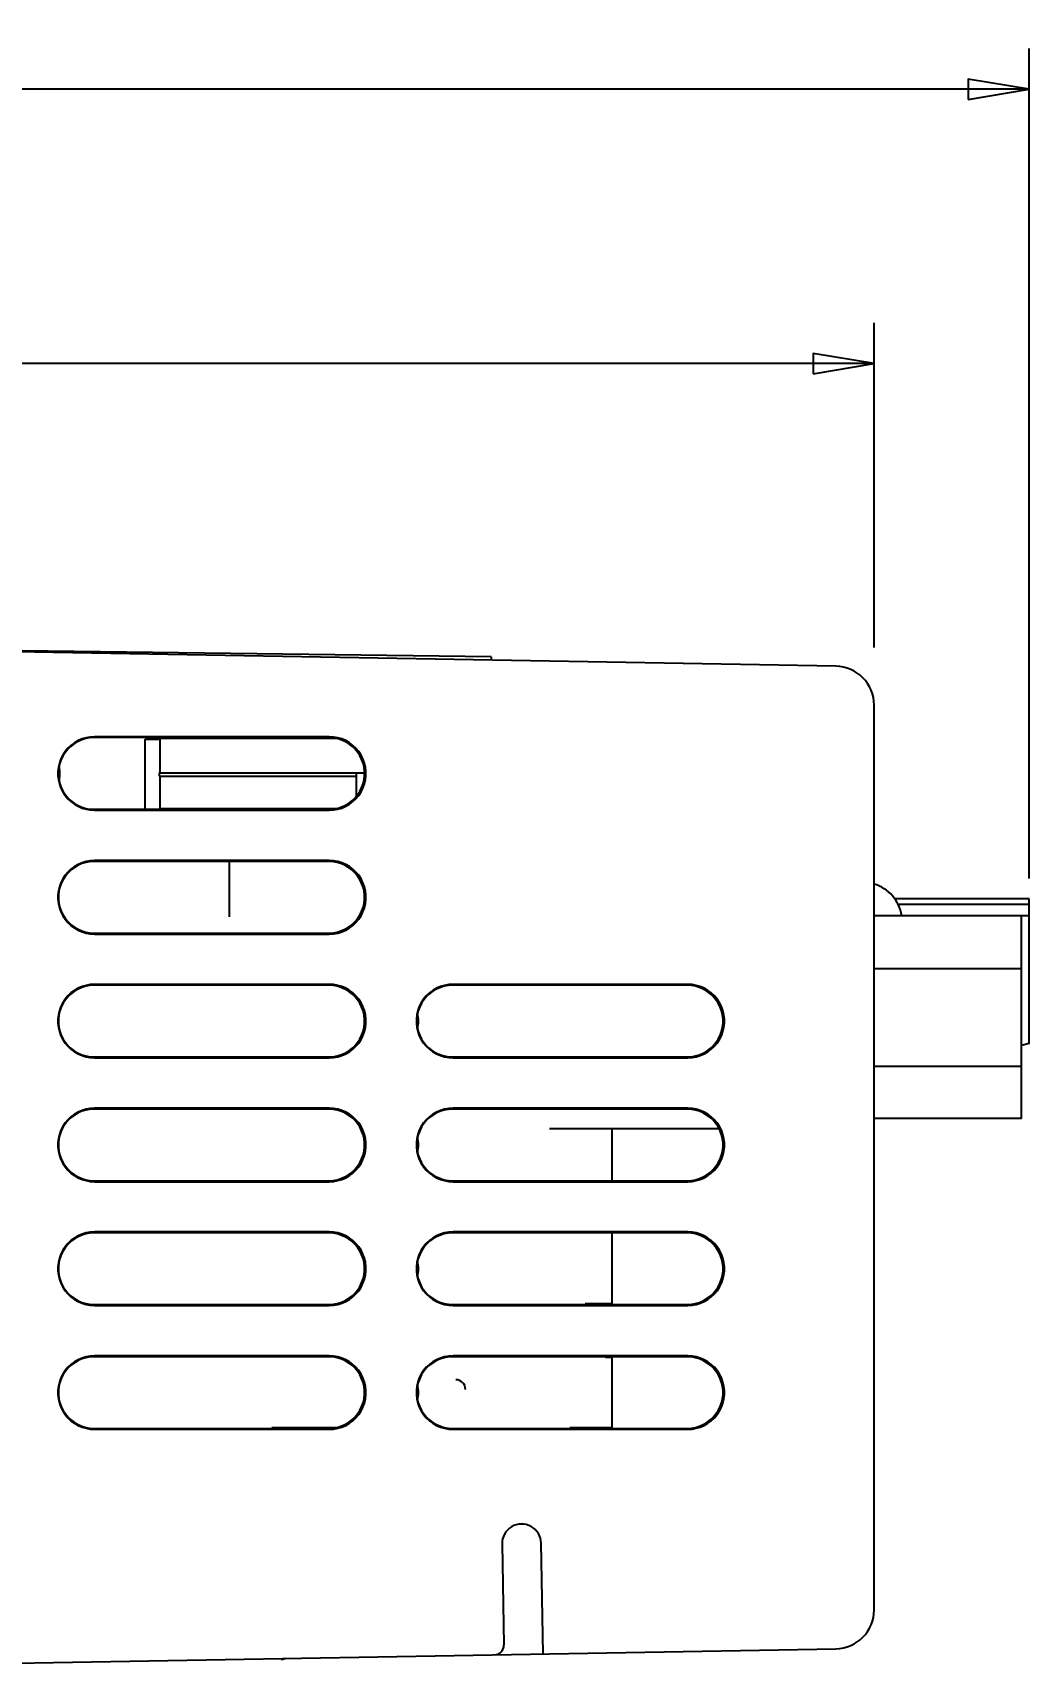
# Model space of a CAD drawing. Extents: x 0 to 31.6, y 0 to 20.4.
# Drawn here: x 7.56 to 10.62, y 15.42 to 20.44 of the extents above; entities that cross this region are included whole.
import ezdxf
from ezdxf.enums import TextEntityAlignment as Align

# ---------------------------------------------------------------- set-up
doc = ezdxf.new("R2010")
doc.units = 0
doc.layers.get('0').update_dxf_attribs({"color": 1, "linetype": 'CONTINUOUS'})
doc.styles.add('TXT', font='txt')
doc.dimstyles.new('DIMSTYLE_1', dxfattribs={"dimtxt": 0.16, "dimasz": 0.18, "dimexe": 0.18, "dimexo": 0.0625, "dimgap": 0.09, "dimtad": 1, "dimtih": 1, "dimlfac": 0.5, "dimzin": 0, "dimcen": 0.09, "dimclrd": 7, "dimclre": 7, "dimclrt": 7, "dimazin": 3, "dimtp": 0.01, "dimtm": 0.01, "dimtfac": 0, "dimtofl": 0, "dimtmove": 0, "dimatfit": 3})

# ---------------------------------------------------------------- blocks, each defined once
blk = doc.blocks.new('*D3')
at = {"color": 7, "linetype": 'CONTINUOUS'}
for p, q in [((1.949, 18.7467), (1.949, 19.551)), ((10.143, 18.5547), (10.143, 19.551)), ((1.949, 19.426), (6.0076, 19.426)), ((10.143, 19.426), (7.0636, 19.426))]:
    blk.add_line(p, q, dxfattribs=at)
for points in [[(2.1365, 19.4572), (1.949, 19.426), (2.1365, 19.3947), (2.1365, 19.4572)], [(9.9555, 19.3947), (10.143, 19.426), (9.9555, 19.4572), (9.9555, 19.3947)]]:
    blk.add_lwpolyline(points, dxfattribs=at)
at = {"color": 7, "style": 'TXT'}
for s, p in [('4.10', (6.3436, 19.346)), ('[', (6.1516, 19.106)), (']', (6.9196, 19.106)), ('104,1', (6.5356, 19.106))]:
    blk.add_text(s, height=0.25, dxfattribs=at).set_placement(p, align=Align.CENTER)
blk = doc.blocks.new('*D4')
at = {"color": 7, "linetype": 'CONTINUOUS'}
for p, q in [((1.949, 18.7138), (1.949, 20.3927)), ((10.619, 17.8459), (10.619, 20.3927)), ((1.949, 20.2677), (6.0372, 20.2677)), ((10.619, 20.2677), (7.0932, 20.2677))]:
    blk.add_line(p, q, dxfattribs=at)
for points in [[(2.1365, 20.2989), (1.949, 20.2677), (2.1365, 20.2364), (2.1365, 20.2989)], [(10.4315, 20.2364), (10.619, 20.2677), (10.4315, 20.2989), (10.4315, 20.2364)]]:
    blk.add_lwpolyline(points, dxfattribs=at)
at = {"color": 7, "style": 'TXT'}
for s, p in [('4.34', (6.3732, 20.1877)), ('[', (6.1812, 19.9477)), ('110,1', (6.5652, 19.9477)), (']', (6.9492, 19.9477))]:
    blk.add_text(s, height=0.25, dxfattribs=at).set_placement(p, align=Align.CENTER)

msp = doc.modelspace()

# ---------------------------------------------------------------- linework, layer by layer
at = {"color": 7, "linetype": 'CONTINUOUS'}
for p, q in [((10.0251, 18.4973), (1.969, 18.6379)), ((8.9674, 18.5255), (6.6697, 18.5558)), ((8.9674, 18.5255), (8.9673, 18.5155)), ((10.143, 15.6011), (10.143, 18.3773)), ((8.4694, 18.2779), (7.7494, 18.2779)), ((8.4708, 18.2807), (7.7508, 18.2807)), ((7.906, 18.2734), (7.952, 18.2734)), ((7.906, 18.0579), (7.906, 18.2734)), ((8.4937, 18.2751), (7.9174, 18.2751)), ((7.952, 18.1694), (7.952, 18.2734)), ((7.949, 18.1694), (8.5792, 18.1694)), ((7.949, 18.1694), (7.949, 18.1594)), ((8.554, 18.0979), (8.554, 18.1694)), ((7.949, 18.1594), (8.554, 18.1594)), ((7.952, 18.0579), (7.952, 18.1594)), ((7.952, 18.0607), (8.4937, 18.0607)), ((7.7494, 18.0579), (8.4694, 18.0579)), ((7.7508, 18.0551), (8.4708, 18.0551)), ((8.4694, 17.8979), (7.7494, 17.8979)), ((8.4708, 17.9007), (7.7508, 17.9007)), ((8.164, 17.8979), (8.164, 17.7279)), ((10.619, 17.7834), (10.2064, 17.7834)), ((10.619, 17.766), (10.2168, 17.766)), ((10.619, 17.3394), (10.619, 17.7834)), ((10.5955, 17.7312), (10.143, 17.7312)), ((10.619, 17.7314), (10.2276, 17.7314)), ((10.5955, 17.1092), (10.5955, 17.7312)), ((7.7494, 17.6779), (8.4694, 17.6779)), ((7.7508, 17.6751), (8.4708, 17.6751)), ((10.143, 17.5693), (10.5955, 17.5693)), ((8.4694, 17.5179), (7.7494, 17.5179)), ((8.4708, 17.5207), (7.7508, 17.5207)), ((9.5693, 17.5179), (8.8494, 17.5179)), ((9.5707, 17.5207), (8.8508, 17.5207)), ((10.619, 17.3394), (10.5955, 17.3331)), ((7.7494, 17.2979), (8.4694, 17.2979)), ((7.7508, 17.2951), (8.4708, 17.2951)), ((8.8494, 17.2979), (9.5693, 17.2979)), ((8.8508, 17.2951), (9.5707, 17.2951)), ((10.143, 17.2693), (10.5955, 17.2693)), ((8.4694, 17.1379), (7.7494, 17.1379)), ((8.4708, 17.1407), (7.7508, 17.1407)), ((9.5693, 17.1379), (8.8494, 17.1379)), ((9.5707, 17.1407), (8.8508, 17.1407)), ((10.5955, 17.1092), (10.143, 17.1092)), ((9.1466, 17.0786), (9.6667, 17.0786)), ((9.339, 16.9179), (9.339, 17.0786)), ((7.7494, 16.9179), (8.4694, 16.9179)), ((7.7508, 16.9151), (8.4708, 16.9151)), ((8.8494, 16.9179), (9.5693, 16.9179)), ((8.8508, 16.9151), (9.5707, 16.9151)), ((8.4694, 16.7579), (7.7494, 16.7579)), ((8.4708, 16.7607), (7.7508, 16.7607)), ((9.5693, 16.7579), (8.8494, 16.7579)), ((9.5707, 16.7607), (8.8508, 16.7607)), ((9.339, 16.5379), (9.339, 16.7579)), ((7.7494, 16.5379), (8.4694, 16.5379)), ((7.7508, 16.5351), (8.4708, 16.5351)), ((8.8494, 16.5379), (9.5693, 16.5379)), ((8.8508, 16.5351), (9.5707, 16.5351)), ((9.2559, 16.5407), (9.339, 16.5407)), ((8.4694, 16.3779), (7.7494, 16.3779)), ((8.4708, 16.3807), (7.7508, 16.3807)), ((8.8364, 16.3771), (8.8238, 16.3749)), ((8.8494, 16.3779), (8.8364, 16.3771)), ((9.5693, 16.3779), (8.8494, 16.3779)), ((9.5707, 16.3807), (8.8508, 16.3807)), ((9.339, 16.3751), (9.319, 16.3751)), ((9.339, 16.1579), (9.339, 16.3779)), ((7.7494, 16.1579), (8.4694, 16.1579)), ((7.7508, 16.1551), (8.4708, 16.1551)), ((8.2952, 16.1607), (8.4937, 16.1607)), ((8.8494, 16.1579), (9.5693, 16.1579)), ((8.8508, 16.1551), (9.5707, 16.1551)), ((9.209, 16.1607), (9.339, 16.1607)), ((9.0013, 15.8033), (9.0067, 15.4934)), ((9.1272, 15.4655), (9.1212, 15.8054)), ((6.7885, 15.4246), (10.0251, 15.4811))]:
    msp.add_line(p, q, dxfattribs=at)
for points in [[(7.7508, 18.2807), (7.7375, 18.2798), (7.7246, 18.2776), (7.7123, 18.2739), (7.7003, 18.2687), (7.6887, 18.262), (7.6782, 18.2542), (7.6688, 18.2453), (7.6604, 18.2353), (7.6532, 18.2244), (7.6474, 18.2127), (7.6428, 18.2), (7.6397, 18.1872), (7.6382, 18.1744), (7.6382, 18.1614), (7.6397, 18.1485), (7.6428, 18.1357), (7.6474, 18.1231), (7.6532, 18.1113), (7.6604, 18.1005), (7.6688, 18.0905), (7.6782, 18.0816), (7.6887, 18.0738), (7.7003, 18.0671), (7.7123, 18.0619), (7.7246, 18.0582), (7.7375, 18.0559), (7.7508, 18.0551)], [(7.7494, 18.2779), (7.7364, 18.2771), (7.7239, 18.2749), (7.7118, 18.2713), (7.7001, 18.2662), (7.6888, 18.2596), (7.6786, 18.252), (7.6694, 18.2434), (7.6612, 18.2336), (7.6542, 18.223), (7.6485, 18.2115), (7.644, 18.1992), (7.641, 18.1868), (7.6396, 18.1742), (7.6396, 18.1615), (7.641, 18.149), (7.644, 18.1365), (7.6485, 18.1242), (7.6542, 18.1127), (7.6612, 18.1022), (7.6694, 18.0924), (7.6786, 18.0837), (7.6888, 18.0761), (7.7001, 18.0696), (7.7118, 18.0645), (7.7239, 18.0609), (7.7364, 18.0587), (7.7494, 18.0579)], [(8.4694, 18.0579), (8.4824, 18.0587), (8.4949, 18.0609), (8.5069, 18.0645), (8.5187, 18.0696), (8.5299, 18.0761), (8.5402, 18.0837), (8.5494, 18.0924), (8.5576, 18.1022), (8.5645, 18.1127), (8.5703, 18.1242), (8.5747, 18.1365), (8.5777, 18.149), (8.5792, 18.1615), (8.5792, 18.1742), (8.5777, 18.1868), (8.5747, 18.1992), (8.5703, 18.2115), (8.5645, 18.223), (8.5576, 18.2336), (8.5494, 18.2434), (8.5402, 18.252), (8.5299, 18.2596), (8.5187, 18.2662), (8.5069, 18.2713), (8.4949, 18.2749), (8.4824, 18.2771), (8.4694, 18.2779)], [(8.4708, 18.0551), (8.4841, 18.0559), (8.4969, 18.0582), (8.5093, 18.0619), (8.5213, 18.0671), (8.5329, 18.0738), (8.5434, 18.0816), (8.5528, 18.0905), (8.5612, 18.1005), (8.5684, 18.1113), (8.5742, 18.1231), (8.5788, 18.1357), (8.5819, 18.1485), (8.5834, 18.1614), (8.5834, 18.1744), (8.5819, 18.1872), (8.5788, 18.2), (8.5742, 18.2127), (8.5684, 18.2244), (8.5612, 18.2353), (8.5528, 18.2453), (8.5434, 18.2542), (8.5329, 18.262), (8.5213, 18.2687), (8.5093, 18.2739), (8.4969, 18.2776), (8.4841, 18.2798), (8.4708, 18.2807)], [(7.642, 18.1451), (7.643, 18.1495), (7.6445, 18.1617), (7.6445, 18.1741), (7.643, 18.1863), (7.642, 18.1906)], [(7.7508, 17.9007), (7.7375, 17.8998), (7.7246, 17.8976), (7.7123, 17.8939), (7.7003, 17.8887), (7.6887, 17.882), (7.6782, 17.8742), (7.6688, 17.8653), (7.6604, 17.8553), (7.6532, 17.8444), (7.6474, 17.8327), (7.6428, 17.82), (7.6397, 17.8072), (7.6382, 17.7944), (7.6382, 17.7814), (7.6397, 17.7685), (7.6428, 17.7557), (7.6474, 17.7431), (7.6532, 17.7313), (7.6604, 17.7205), (7.6688, 17.7105), (7.6782, 17.7016), (7.6887, 17.6938), (7.7003, 17.6871), (7.7123, 17.6819), (7.7246, 17.6782), (7.7375, 17.6759), (7.7508, 17.6751)], [(7.7494, 17.8979), (7.7364, 17.8971), (7.7239, 17.8949), (7.7118, 17.8913), (7.7001, 17.8862), (7.6888, 17.8796), (7.6786, 17.872), (7.6694, 17.8634), (7.6612, 17.8536), (7.6542, 17.843), (7.6485, 17.8315), (7.644, 17.8192), (7.641, 17.8068), (7.6396, 17.7942), (7.6396, 17.7815), (7.641, 17.769), (7.644, 17.7565), (7.6485, 17.7442), (7.6542, 17.7327), (7.6612, 17.7222), (7.6694, 17.7124), (7.6786, 17.7037), (7.6888, 17.6961), (7.7001, 17.6896), (7.7118, 17.6845), (7.7239, 17.6809), (7.7364, 17.6787), (7.7494, 17.6779)], [(8.4694, 17.6779), (8.4824, 17.6787), (8.4949, 17.6809), (8.5069, 17.6845), (8.5187, 17.6896), (8.5299, 17.6961), (8.5402, 17.7037), (8.5494, 17.7124), (8.5576, 17.7222), (8.5645, 17.7327), (8.5703, 17.7442), (8.5747, 17.7565), (8.5777, 17.769), (8.5792, 17.7815), (8.5792, 17.7942), (8.5777, 17.8068), (8.5747, 17.8192), (8.5703, 17.8315), (8.5645, 17.843), (8.5576, 17.8536), (8.5494, 17.8634), (8.5402, 17.872), (8.5299, 17.8796), (8.5187, 17.8862), (8.5069, 17.8913), (8.4949, 17.8949), (8.4824, 17.8971), (8.4694, 17.8979)], [(8.4708, 17.6751), (8.4841, 17.6759), (8.4969, 17.6782), (8.5093, 17.6819), (8.5213, 17.6871), (8.5329, 17.6938), (8.5434, 17.7016), (8.5528, 17.7105), (8.5612, 17.7205), (8.5684, 17.7313), (8.5742, 17.7431), (8.5788, 17.7557), (8.5819, 17.7685), (8.5834, 17.7814), (8.5834, 17.7944), (8.5819, 17.8072), (8.5788, 17.82), (8.5742, 17.8327), (8.5684, 17.8444), (8.5612, 17.8553), (8.5528, 17.8653), (8.5434, 17.8742), (8.5329, 17.882), (8.5213, 17.8887), (8.5093, 17.8939), (8.4969, 17.8976), (8.4841, 17.8998), (8.4708, 17.9007)], [(7.7508, 17.5207), (7.7375, 17.5198), (7.7246, 17.5176), (7.7123, 17.5139), (7.7003, 17.5087), (7.6887, 17.502), (7.6782, 17.4942), (7.6688, 17.4853), (7.6604, 17.4753), (7.6532, 17.4644), (7.6474, 17.4527), (7.6428, 17.44), (7.6397, 17.4272), (7.6382, 17.4144), (7.6382, 17.4014), (7.6397, 17.3885), (7.6428, 17.3757), (7.6474, 17.3631), (7.6532, 17.3513), (7.6604, 17.3405), (7.6688, 17.3305), (7.6782, 17.3216), (7.6887, 17.3138), (7.7003, 17.3071), (7.7123, 17.3019), (7.7246, 17.2982), (7.7375, 17.2959), (7.7508, 17.2951)], [(7.7494, 17.5179), (7.7364, 17.5171), (7.7239, 17.5149), (7.7118, 17.5113), (7.7001, 17.5062), (7.6888, 17.4996), (7.6786, 17.492), (7.6694, 17.4834), (7.6612, 17.4736), (7.6542, 17.463), (7.6485, 17.4515), (7.644, 17.4392), (7.641, 17.4268), (7.6396, 17.4142), (7.6396, 17.4015), (7.641, 17.389), (7.644, 17.3765), (7.6485, 17.3642), (7.6542, 17.3527), (7.6612, 17.3422), (7.6694, 17.3324), (7.6786, 17.3237), (7.6888, 17.3161), (7.7001, 17.3096), (7.7118, 17.3045), (7.7239, 17.3009), (7.7364, 17.2987), (7.7494, 17.2979)], [(8.4694, 17.2979), (8.4824, 17.2987), (8.4949, 17.3009), (8.5069, 17.3045), (8.5187, 17.3096), (8.5299, 17.3161), (8.5402, 17.3237), (8.5494, 17.3324), (8.5576, 17.3422), (8.5645, 17.3527), (8.5703, 17.3642), (8.5747, 17.3765), (8.5777, 17.389), (8.5792, 17.4015), (8.5792, 17.4142), (8.5777, 17.4268), (8.5747, 17.4392), (8.5703, 17.4515), (8.5645, 17.463), (8.5576, 17.4736), (8.5494, 17.4834), (8.5402, 17.492), (8.5299, 17.4996), (8.5187, 17.5062), (8.5069, 17.5113), (8.4949, 17.5149), (8.4824, 17.5171), (8.4694, 17.5179)], [(8.4708, 17.2951), (8.4841, 17.2959), (8.4969, 17.2982), (8.5093, 17.3019), (8.5213, 17.3071), (8.5329, 17.3138), (8.5434, 17.3216), (8.5528, 17.3305), (8.5612, 17.3405), (8.5684, 17.3513), (8.5742, 17.3631), (8.5788, 17.3757), (8.5819, 17.3885), (8.5834, 17.4014), (8.5834, 17.4144), (8.5819, 17.4272), (8.5788, 17.44), (8.5742, 17.4527), (8.5684, 17.4644), (8.5612, 17.4753), (8.5528, 17.4853), (8.5434, 17.4942), (8.5329, 17.502), (8.5213, 17.5087), (8.5093, 17.5139), (8.4969, 17.5176), (8.4841, 17.5198), (8.4708, 17.5207)], [(8.8508, 17.5207), (8.8374, 17.5198), (8.8246, 17.5176), (8.8123, 17.5139), (8.8002, 17.5087), (8.7887, 17.502), (8.7781, 17.4942), (8.7687, 17.4853), (8.7603, 17.4753), (8.7532, 17.4644), (8.7473, 17.4527), (8.7427, 17.44), (8.7396, 17.4272), (8.7381, 17.4144), (8.7381, 17.4014), (8.7396, 17.3885), (8.7427, 17.3757), (8.7473, 17.3631), (8.7532, 17.3513), (8.7603, 17.3405), (8.7687, 17.3305), (8.7781, 17.3216), (8.7887, 17.3138), (8.8002, 17.3071), (8.8123, 17.3019), (8.8246, 17.2982), (8.8374, 17.2959), (8.8508, 17.2951)], [(8.8494, 17.5179), (8.8364, 17.5171), (8.8238, 17.5149), (8.8118, 17.5113), (8.8001, 17.5062), (8.7888, 17.4996), (8.7785, 17.492), (8.7693, 17.4834), (8.7611, 17.4736), (8.7542, 17.463), (8.7485, 17.4515), (8.744, 17.4392), (8.741, 17.4268), (8.7395, 17.4142), (8.7395, 17.4015), (8.741, 17.389), (8.744, 17.3765), (8.7485, 17.3642), (8.7542, 17.3527), (8.7611, 17.3422), (8.7693, 17.3324), (8.7785, 17.3237), (8.7888, 17.3161), (8.8001, 17.3096), (8.8118, 17.3045), (8.8238, 17.3009), (8.8364, 17.2987), (8.8494, 17.2979)], [(9.5693, 17.2979), (9.5823, 17.2987), (9.5948, 17.3009), (9.6069, 17.3045), (9.6186, 17.3096), (9.6299, 17.3161), (9.6402, 17.3237), (9.6494, 17.3324), (9.6575, 17.3422), (9.6645, 17.3527), (9.6702, 17.3642), (9.6747, 17.3765), (9.6777, 17.389), (9.6792, 17.4015), (9.6792, 17.4142), (9.6777, 17.4268), (9.6747, 17.4392), (9.6702, 17.4515), (9.6645, 17.463), (9.6575, 17.4736), (9.6494, 17.4834), (9.6402, 17.492), (9.6299, 17.4996), (9.6186, 17.5062), (9.6069, 17.5113), (9.5948, 17.5149), (9.5823, 17.5171), (9.5693, 17.5179)], [(9.5707, 17.2951), (9.5841, 17.2959), (9.5969, 17.2982), (9.6092, 17.3019), (9.6213, 17.3071), (9.6328, 17.3138), (9.6433, 17.3216), (9.6528, 17.3305), (9.6612, 17.3405), (9.6683, 17.3513), (9.6742, 17.3631), (9.6788, 17.3757), (9.6818, 17.3885), (9.6833, 17.4014), (9.6833, 17.4144), (9.6818, 17.4272), (9.6788, 17.44), (9.6742, 17.4527), (9.6683, 17.4644), (9.6612, 17.4753), (9.6528, 17.4853), (9.6433, 17.4942), (9.6328, 17.502), (9.6213, 17.5087), (9.6092, 17.5139), (9.5969, 17.5176), (9.5841, 17.5198), (9.5707, 17.5207)], [(8.7419, 17.3851), (8.743, 17.3895), (8.7444, 17.4017), (8.7444, 17.4141), (8.743, 17.4263), (8.7419, 17.4306)], [(7.7508, 17.1407), (7.7375, 17.1398), (7.7246, 17.1376), (7.7123, 17.1339), (7.7003, 17.1287), (7.6887, 17.122), (7.6782, 17.1142), (7.6688, 17.1053), (7.6604, 17.0953), (7.6532, 17.0844), (7.6474, 17.0727), (7.6428, 17.06), (7.6397, 17.0472), (7.6382, 17.0344), (7.6382, 17.0214), (7.6397, 17.0085), (7.6428, 16.9957), (7.6474, 16.9831), (7.6532, 16.9713), (7.6604, 16.9605), (7.6688, 16.9505), (7.6782, 16.9416), (7.6887, 16.9338), (7.7003, 16.9271), (7.7123, 16.9219), (7.7246, 16.9182), (7.7375, 16.9159), (7.7508, 16.9151)], [(7.7494, 17.1379), (7.7364, 17.1371), (7.7239, 17.1349), (7.7118, 17.1313), (7.7001, 17.1262), (7.6888, 17.1196), (7.6786, 17.112), (7.6694, 17.1034), (7.6612, 17.0936), (7.6542, 17.083), (7.6485, 17.0715), (7.644, 17.0592), (7.641, 17.0468), (7.6396, 17.0342), (7.6396, 17.0215), (7.641, 17.009), (7.644, 16.9965), (7.6485, 16.9842), (7.6542, 16.9727), (7.6612, 16.9622), (7.6694, 16.9524), (7.6786, 16.9437), (7.6888, 16.9361), (7.7001, 16.9296), (7.7118, 16.9245), (7.7239, 16.9209), (7.7364, 16.9187), (7.7494, 16.9179)], [(8.4694, 16.9179), (8.4824, 16.9187), (8.4949, 16.9209), (8.5069, 16.9245), (8.5187, 16.9296), (8.5299, 16.9361), (8.5402, 16.9437), (8.5494, 16.9524), (8.5576, 16.9622), (8.5645, 16.9727), (8.5703, 16.9842), (8.5747, 16.9965), (8.5777, 17.009), (8.5792, 17.0215), (8.5792, 17.0342), (8.5777, 17.0468), (8.5747, 17.0592), (8.5703, 17.0715), (8.5645, 17.083), (8.5576, 17.0936), (8.5494, 17.1034), (8.5402, 17.112), (8.5299, 17.1196), (8.5187, 17.1262), (8.5069, 17.1313), (8.4949, 17.1349), (8.4824, 17.1371), (8.4694, 17.1379)], [(8.4708, 16.9151), (8.4841, 16.9159), (8.4969, 16.9182), (8.5093, 16.9219), (8.5213, 16.9271), (8.5329, 16.9338), (8.5434, 16.9416), (8.5528, 16.9505), (8.5612, 16.9605), (8.5684, 16.9713), (8.5742, 16.9831), (8.5788, 16.9957), (8.5819, 17.0085), (8.5834, 17.0214), (8.5834, 17.0344), (8.5819, 17.0472), (8.5788, 17.06), (8.5742, 17.0727), (8.5684, 17.0844), (8.5612, 17.0953), (8.5528, 17.1053), (8.5434, 17.1142), (8.5329, 17.122), (8.5213, 17.1287), (8.5093, 17.1339), (8.4969, 17.1376), (8.4841, 17.1398), (8.4708, 17.1407)], [(8.8508, 17.1407), (8.8374, 17.1398), (8.8246, 17.1376), (8.8123, 17.1339), (8.8002, 17.1287), (8.7887, 17.122), (8.7781, 17.1142), (8.7687, 17.1053), (8.7603, 17.0953), (8.7532, 17.0844), (8.7473, 17.0727), (8.7427, 17.06), (8.7396, 17.0472), (8.7381, 17.0344), (8.7381, 17.0214), (8.7396, 17.0085), (8.7427, 16.9957), (8.7473, 16.9831), (8.7532, 16.9713), (8.7603, 16.9605), (8.7687, 16.9505), (8.7781, 16.9416), (8.7887, 16.9338), (8.8002, 16.9271), (8.8123, 16.9219), (8.8246, 16.9182), (8.8374, 16.9159), (8.8508, 16.9151)], [(8.8494, 17.1379), (8.8364, 17.1371), (8.8238, 17.1349), (8.8118, 17.1313), (8.8001, 17.1262), (8.7888, 17.1196), (8.7785, 17.112), (8.7693, 17.1034), (8.7611, 17.0936), (8.7542, 17.083), (8.7485, 17.0715), (8.744, 17.0592), (8.741, 17.0468), (8.7395, 17.0342), (8.7395, 17.0215), (8.741, 17.009), (8.744, 16.9965), (8.7485, 16.9842), (8.7542, 16.9727), (8.7611, 16.9622), (8.7693, 16.9524), (8.7785, 16.9437), (8.7888, 16.9361), (8.8001, 16.9296), (8.8118, 16.9245), (8.8238, 16.9209), (8.8364, 16.9187), (8.8494, 16.9179)], [(9.5693, 16.9179), (9.5823, 16.9187), (9.5948, 16.9209), (9.6069, 16.9245), (9.6186, 16.9296), (9.6299, 16.9361), (9.6402, 16.9437), (9.6494, 16.9524), (9.6575, 16.9622), (9.6645, 16.9727), (9.6702, 16.9842), (9.6747, 16.9965), (9.6777, 17.009), (9.6792, 17.0215), (9.6792, 17.0342), (9.6777, 17.0468), (9.6747, 17.0592), (9.6702, 17.0715), (9.6645, 17.083), (9.6575, 17.0936), (9.6494, 17.1034), (9.6402, 17.112), (9.6299, 17.1196), (9.6186, 17.1262), (9.6069, 17.1313), (9.5948, 17.1349), (9.5823, 17.1371), (9.5693, 17.1379)], [(9.5707, 16.9151), (9.5841, 16.9159), (9.5969, 16.9182), (9.6092, 16.9219), (9.6213, 16.9271), (9.6328, 16.9338), (9.6433, 16.9416), (9.6528, 16.9505), (9.6612, 16.9605), (9.6683, 16.9713), (9.6742, 16.9831), (9.6788, 16.9957), (9.6818, 17.0085), (9.6833, 17.0214), (9.6833, 17.0344), (9.6818, 17.0472), (9.6788, 17.06), (9.6742, 17.0727), (9.6683, 17.0844), (9.6612, 17.0953), (9.6528, 17.1053), (9.6433, 17.1142), (9.6328, 17.122), (9.6213, 17.1287), (9.6092, 17.1339), (9.5969, 17.1376), (9.5841, 17.1398), (9.5707, 17.1407)], [(8.7419, 17.0051), (8.743, 17.0095), (8.7444, 17.0217), (8.7444, 17.0341), (8.743, 17.0463), (8.7419, 17.0506)], [(7.7508, 16.7607), (7.7375, 16.7598), (7.7246, 16.7576), (7.7123, 16.7539), (7.7003, 16.7487), (7.6887, 16.742), (7.6782, 16.7342), (7.6688, 16.7253), (7.6604, 16.7153), (7.6532, 16.7044), (7.6474, 16.6927), (7.6428, 16.68), (7.6397, 16.6672), (7.6382, 16.6544), (7.6382, 16.6414), (7.6397, 16.6285), (7.6428, 16.6157), (7.6474, 16.6031), (7.6532, 16.5913), (7.6604, 16.5805), (7.6688, 16.5705), (7.6782, 16.5616), (7.6887, 16.5538), (7.7003, 16.5471), (7.7123, 16.5419), (7.7246, 16.5382), (7.7375, 16.5359), (7.7508, 16.5351)], [(7.7494, 16.7579), (7.7364, 16.7571), (7.7239, 16.7549), (7.7118, 16.7513), (7.7001, 16.7462), (7.6888, 16.7396), (7.6786, 16.732), (7.6694, 16.7234), (7.6612, 16.7136), (7.6542, 16.703), (7.6485, 16.6915), (7.644, 16.6792), (7.641, 16.6668), (7.6396, 16.6542), (7.6396, 16.6415), (7.641, 16.629), (7.644, 16.6165), (7.6485, 16.6042), (7.6542, 16.5927), (7.6612, 16.5822), (7.6694, 16.5724), (7.6786, 16.5637), (7.6888, 16.5561), (7.7001, 16.5496), (7.7118, 16.5445), (7.7239, 16.5409), (7.7364, 16.5387), (7.7494, 16.5379)], [(8.4694, 16.5379), (8.4824, 16.5387), (8.4949, 16.5409), (8.5069, 16.5445), (8.5187, 16.5496), (8.5299, 16.5561), (8.5402, 16.5637), (8.5494, 16.5724), (8.5576, 16.5822), (8.5645, 16.5927), (8.5703, 16.6042), (8.5747, 16.6165), (8.5777, 16.629), (8.5792, 16.6415), (8.5792, 16.6542), (8.5777, 16.6668), (8.5747, 16.6792), (8.5703, 16.6915), (8.5645, 16.703), (8.5576, 16.7136), (8.5494, 16.7234), (8.5402, 16.732), (8.5299, 16.7396), (8.5187, 16.7462), (8.5069, 16.7513), (8.4949, 16.7549), (8.4824, 16.7571), (8.4694, 16.7579)], [(8.4708, 16.5351), (8.4841, 16.5359), (8.4969, 16.5382), (8.5093, 16.5419), (8.5213, 16.5471), (8.5329, 16.5538), (8.5434, 16.5616), (8.5528, 16.5705), (8.5612, 16.5805), (8.5684, 16.5913), (8.5742, 16.6031), (8.5788, 16.6157), (8.5819, 16.6285), (8.5834, 16.6414), (8.5834, 16.6544), (8.5819, 16.6672), (8.5788, 16.68), (8.5742, 16.6927), (8.5684, 16.7044), (8.5612, 16.7153), (8.5528, 16.7253), (8.5434, 16.7342), (8.5329, 16.742), (8.5213, 16.7487), (8.5093, 16.7539), (8.4969, 16.7576), (8.4841, 16.7598), (8.4708, 16.7607)], [(8.8508, 16.7607), (8.8374, 16.7598), (8.8246, 16.7576), (8.8123, 16.7539), (8.8002, 16.7487), (8.7887, 16.742), (8.7781, 16.7342), (8.7687, 16.7253), (8.7603, 16.7153), (8.7532, 16.7044), (8.7473, 16.6927), (8.7427, 16.68), (8.7396, 16.6672), (8.7381, 16.6544), (8.7381, 16.6414), (8.7396, 16.6285), (8.7427, 16.6157), (8.7473, 16.6031), (8.7532, 16.5913), (8.7603, 16.5805), (8.7687, 16.5705), (8.7781, 16.5616), (8.7887, 16.5538), (8.8002, 16.5471), (8.8123, 16.5419), (8.8246, 16.5382), (8.8374, 16.5359), (8.8508, 16.5351)], [(8.8494, 16.7579), (8.8364, 16.7571), (8.8238, 16.7549), (8.8118, 16.7513), (8.8001, 16.7462), (8.7888, 16.7396), (8.7785, 16.732), (8.7693, 16.7234), (8.7611, 16.7136), (8.7542, 16.703), (8.7485, 16.6915), (8.744, 16.6792), (8.741, 16.6668), (8.7395, 16.6542), (8.7395, 16.6415), (8.741, 16.629), (8.744, 16.6165), (8.7485, 16.6042), (8.7542, 16.5927), (8.7611, 16.5822), (8.7693, 16.5724), (8.7785, 16.5637), (8.7888, 16.5561), (8.8001, 16.5496), (8.8118, 16.5445), (8.8238, 16.5409), (8.8364, 16.5387), (8.8494, 16.5379)], [(9.5693, 16.5379), (9.5823, 16.5387), (9.5948, 16.5409), (9.6069, 16.5445), (9.6186, 16.5496), (9.6299, 16.5561), (9.6402, 16.5637), (9.6494, 16.5724), (9.6575, 16.5822), (9.6645, 16.5927), (9.6702, 16.6042), (9.6747, 16.6165), (9.6777, 16.629), (9.6792, 16.6415), (9.6792, 16.6542), (9.6777, 16.6668), (9.6747, 16.6792), (9.6702, 16.6915), (9.6645, 16.703), (9.6575, 16.7136), (9.6494, 16.7234), (9.6402, 16.732), (9.6299, 16.7396), (9.6186, 16.7462), (9.6069, 16.7513), (9.5948, 16.7549), (9.5823, 16.7571), (9.5693, 16.7579)], [(9.5707, 16.5351), (9.5841, 16.5359), (9.5969, 16.5382), (9.6092, 16.5419), (9.6213, 16.5471), (9.6328, 16.5538), (9.6433, 16.5616), (9.6528, 16.5705), (9.6612, 16.5805), (9.6683, 16.5913), (9.6742, 16.6031), (9.6788, 16.6157), (9.6818, 16.6285), (9.6833, 16.6414), (9.6833, 16.6544), (9.6818, 16.6672), (9.6788, 16.68), (9.6742, 16.6927), (9.6683, 16.7044), (9.6612, 16.7153), (9.6528, 16.7253), (9.6433, 16.7342), (9.6328, 16.742), (9.6213, 16.7487), (9.6092, 16.7539), (9.5969, 16.7576), (9.5841, 16.7598), (9.5707, 16.7607)], [(8.7419, 16.6251), (8.743, 16.6295), (8.7444, 16.6417), (8.7444, 16.6541), (8.743, 16.6663), (8.7419, 16.6706)], [(7.7508, 16.3807), (7.7375, 16.3798), (7.7246, 16.3776), (7.7123, 16.3739), (7.7003, 16.3687), (7.6887, 16.362), (7.6782, 16.3542), (7.6688, 16.3453), (7.6604, 16.3353), (7.6532, 16.3244), (7.6474, 16.3127), (7.6428, 16.3), (7.6397, 16.2872), (7.6382, 16.2744), (7.6382, 16.2614), (7.6397, 16.2485), (7.6428, 16.2357), (7.6474, 16.2231), (7.6532, 16.2113), (7.6604, 16.2005), (7.6688, 16.1905), (7.6782, 16.1816), (7.6887, 16.1738), (7.7003, 16.1671), (7.7123, 16.1619), (7.7246, 16.1582), (7.7375, 16.1559), (7.7508, 16.1551)], [(7.7494, 16.3779), (7.7364, 16.3771), (7.7239, 16.3749), (7.7118, 16.3713), (7.7001, 16.3662), (7.6888, 16.3596), (7.6786, 16.352), (7.6694, 16.3434), (7.6612, 16.3336), (7.6542, 16.323), (7.6485, 16.3115), (7.644, 16.2992), (7.641, 16.2868), (7.6396, 16.2742), (7.6396, 16.2615), (7.641, 16.249), (7.644, 16.2365), (7.6485, 16.2242), (7.6542, 16.2127), (7.6612, 16.2022), (7.6694, 16.1924), (7.6786, 16.1837), (7.6888, 16.1761), (7.7001, 16.1696), (7.7118, 16.1645), (7.7239, 16.1609), (7.7364, 16.1587), (7.7494, 16.1579)], [(8.4694, 16.1579), (8.4824, 16.1587), (8.4949, 16.1609), (8.5069, 16.1645), (8.5187, 16.1696), (8.5299, 16.1761), (8.5402, 16.1837), (8.5494, 16.1924), (8.5576, 16.2022), (8.5645, 16.2127), (8.5703, 16.2242), (8.5747, 16.2365), (8.5777, 16.249), (8.5792, 16.2615), (8.5792, 16.2742), (8.5777, 16.2868), (8.5747, 16.2992), (8.5703, 16.3115), (8.5645, 16.323), (8.5576, 16.3336), (8.5494, 16.3434), (8.5402, 16.352), (8.5299, 16.3596), (8.5187, 16.3662), (8.5069, 16.3713), (8.4949, 16.3749), (8.4824, 16.3771), (8.4694, 16.3779)], [(8.4708, 16.1551), (8.4841, 16.1559), (8.4969, 16.1582), (8.5093, 16.1619), (8.5213, 16.1671), (8.5329, 16.1738), (8.5434, 16.1816), (8.5528, 16.1905), (8.5612, 16.2005), (8.5684, 16.2113), (8.5742, 16.2231), (8.5788, 16.2357), (8.5819, 16.2485), (8.5834, 16.2614), (8.5834, 16.2744), (8.5819, 16.2872), (8.5788, 16.3), (8.5742, 16.3127), (8.5684, 16.3244), (8.5612, 16.3353), (8.5528, 16.3453), (8.5434, 16.3542), (8.5329, 16.362), (8.5213, 16.3687), (8.5093, 16.3739), (8.4969, 16.3776), (8.4841, 16.3798), (8.4708, 16.3807)], [(8.8508, 16.3807), (8.8374, 16.3798), (8.8246, 16.3776), (8.8123, 16.3739), (8.8002, 16.3687), (8.7887, 16.362), (8.7781, 16.3542), (8.7687, 16.3453), (8.7603, 16.3353), (8.7532, 16.3244), (8.7473, 16.3127), (8.7427, 16.3), (8.7396, 16.2872), (8.7381, 16.2744), (8.7381, 16.2614), (8.7396, 16.2485), (8.7427, 16.2357), (8.7473, 16.2231), (8.7532, 16.2113), (8.7603, 16.2005), (8.7687, 16.1905), (8.7781, 16.1816), (8.7887, 16.1738), (8.8002, 16.1671), (8.8123, 16.1619), (8.8246, 16.1582), (8.8374, 16.1559), (8.8508, 16.1551)], [(8.8238, 16.3749), (8.8118, 16.3713), (8.8001, 16.3662), (8.7888, 16.3596), (8.7785, 16.352), (8.7693, 16.3434), (8.7611, 16.3336), (8.7542, 16.323), (8.7485, 16.3115), (8.744, 16.2992), (8.741, 16.2868), (8.7395, 16.2742), (8.7395, 16.2615), (8.741, 16.249), (8.744, 16.2365), (8.7485, 16.2242), (8.7542, 16.2127), (8.7611, 16.2022), (8.7693, 16.1924), (8.7785, 16.1837), (8.7888, 16.1761), (8.8001, 16.1696), (8.8118, 16.1645), (8.8238, 16.1609), (8.8364, 16.1587), (8.8494, 16.1579)], [(9.5693, 16.1579), (9.5823, 16.1587), (9.5948, 16.1609), (9.6069, 16.1645), (9.6186, 16.1696), (9.6299, 16.1761), (9.6402, 16.1837), (9.6494, 16.1924), (9.6575, 16.2022), (9.6645, 16.2127), (9.6702, 16.2242), (9.6747, 16.2365), (9.6777, 16.249), (9.6792, 16.2615), (9.6792, 16.2742), (9.6777, 16.2868), (9.6747, 16.2992), (9.6702, 16.3115), (9.6645, 16.323), (9.6575, 16.3336), (9.6494, 16.3434), (9.6402, 16.352), (9.6299, 16.3596), (9.6186, 16.3662), (9.6069, 16.3713), (9.5948, 16.3749), (9.5823, 16.3771), (9.5693, 16.3779)], [(9.5707, 16.1551), (9.5841, 16.1559), (9.5969, 16.1582), (9.6092, 16.1619), (9.6213, 16.1671), (9.6328, 16.1738), (9.6433, 16.1816), (9.6528, 16.1905), (9.6612, 16.2005), (9.6683, 16.2113), (9.6742, 16.2231), (9.6788, 16.2357), (9.6818, 16.2485), (9.6833, 16.2614), (9.6833, 16.2744), (9.6818, 16.2872), (9.6788, 16.3), (9.6742, 16.3127), (9.6683, 16.3244), (9.6612, 16.3353), (9.6528, 16.3453), (9.6433, 16.3542), (9.6328, 16.362), (9.6213, 16.3687), (9.6092, 16.3739), (9.5969, 16.3776), (9.5841, 16.3798), (9.5707, 16.3807)], [(8.7419, 16.2451), (8.743, 16.2495), (8.7444, 16.2617), (8.7444, 16.2741), (8.743, 16.2863), (8.7419, 16.2906)]]:
    msp.add_lwpolyline(points, dxfattribs=at)
for centre, radius, start, end in [((10.023, 18.3773), 0.12, 0, 89), ((10.109, 17.7134), 0.12, 8.5392, 73.5392), ((8.859, 16.2774), 0.03, 0, 90), ((9.0612, 15.8044), 0.06, 1, 181), ((10.023, 15.6011), 0.12, 271, 0), ((8.9767, 15.4928), 0.03, 271, 1), ((8.323, 15.4794), 0.03, 270, 292.2404)]:
    msp.add_arc(centre, radius, start, end, dxfattribs=at)

# ---------------------------------------------------------------- dimensions: what is measured, and where the dimension line sits
for base, p1, p2, picture, middle in [((10.61901896, 20.2676896927), (1.94901896, 18.7137949479), (10.61901896, 17.8458856896), '*D4', (6.5651828378, 20.1476896927)), ((10.143, 19.426), (1.949, 18.7467), (10.143, 18.5547), '*D3', (6.5356, 19.306))]:
    dim = msp.add_linear_dim(base=base, p1=p1, p2=p2, dimstyle='DIMSTYLE_1')
    dim.commit()
    dim.dimension.update_dxf_attribs({"geometry": picture, "text_midpoint": middle})

doc.saveas('drawing.dxf')
